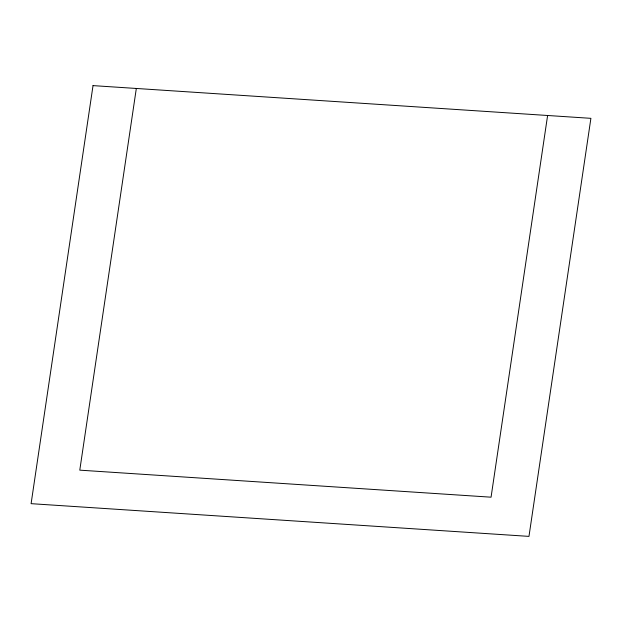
<?xml version="1.0" encoding="UTF-8"?>
<svg xmlns="http://www.w3.org/2000/svg" width="622" height="622" viewBox="0 0 622 622"><rect width="100%" height="100%" fill="white"/><g stroke="black" fill="none" stroke-linecap="round" stroke-linejoin="round"><path stroke-width="0.93" d="M136.327 88.464L79.779 470.154L491.061 497.188L547.609 115.49M93.028 85.618L31.1 503.664L528.972 536.382L590.9 118.335L93.028 85.618"/></g></svg>
